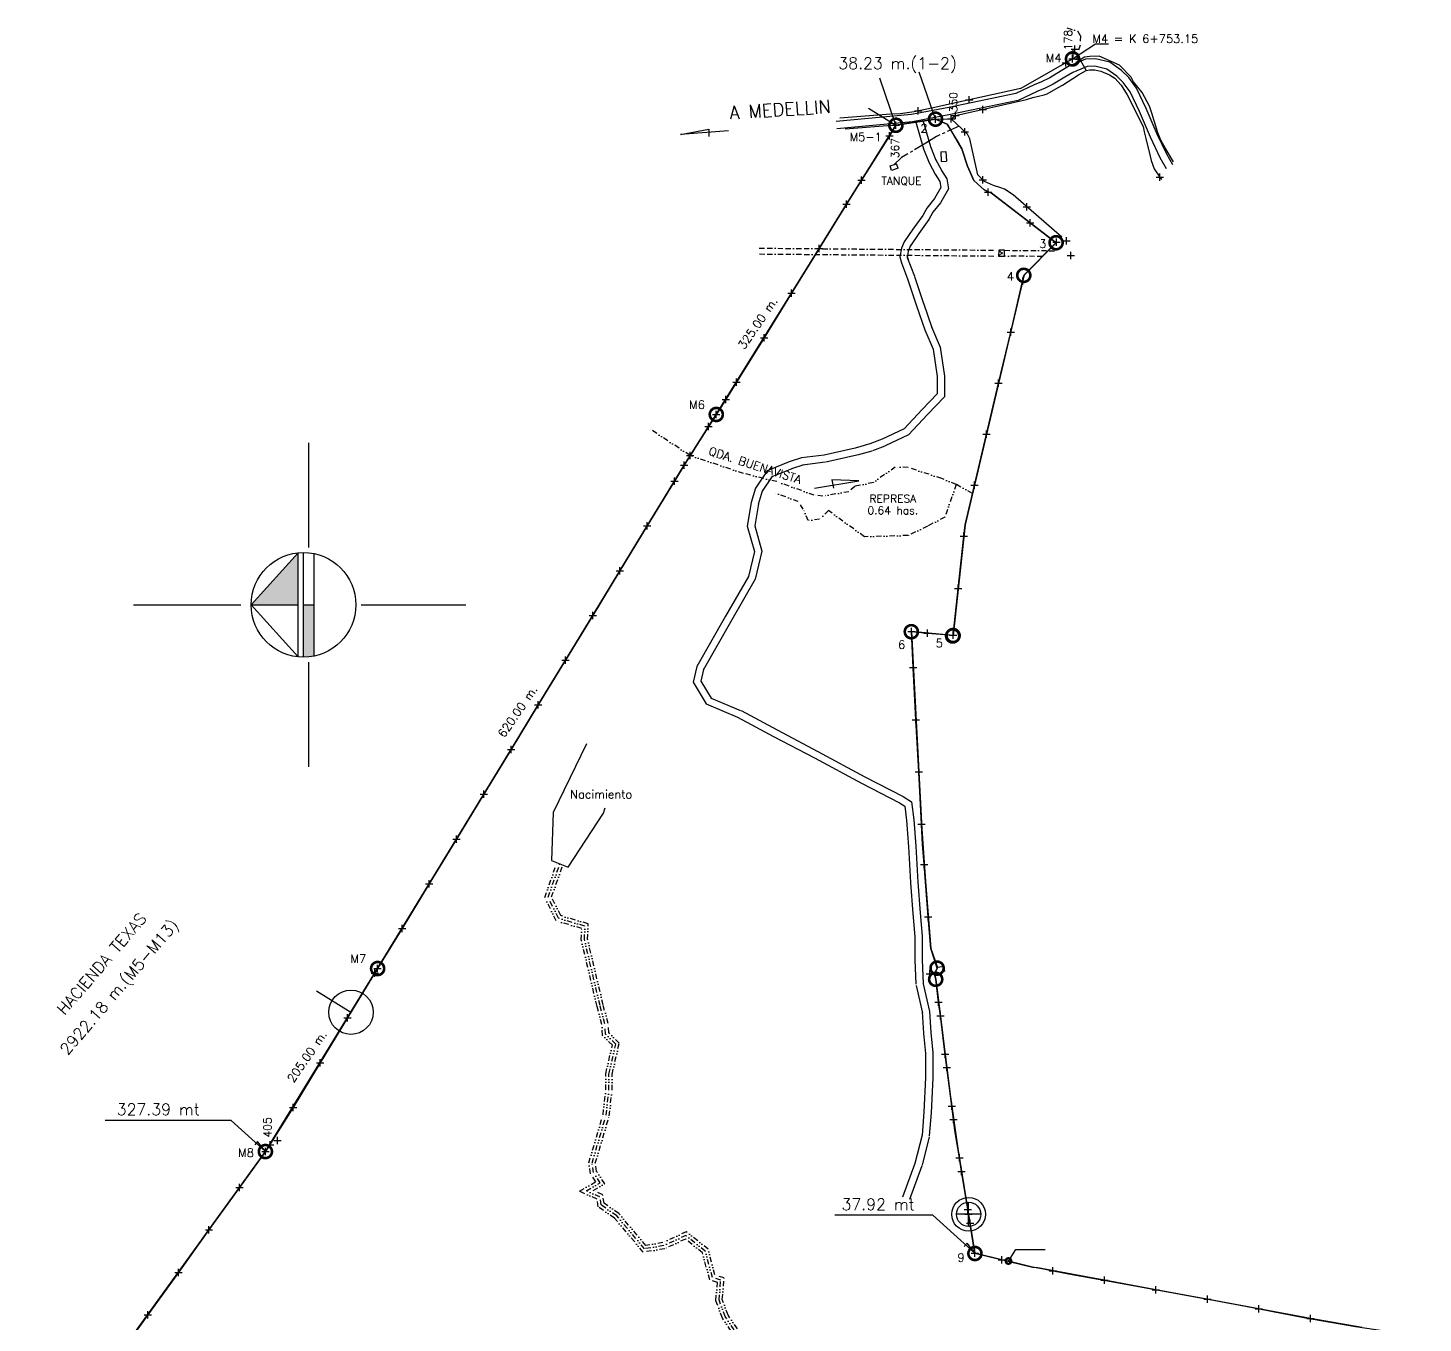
# Model space of a CAD drawing. Extents: x 0 to 28539, y 0 to 9112.
# Drawn here: x 15344 to 16677, y 6899 to 8136 of the extents above; entities that cross this region are included whole.
import ezdxf
from ezdxf.enums import TextEntityAlignment as Align

# ---------------------------------------------------------------- set-up
doc = ezdxf.new("R2010")
doc.units = 0
doc.header["$LTSCALE"] = 10
doc.header["$MEASUREMENT"] = 0
doc.header["$PDMODE"] = 2
doc.header["$PDSIZE"] = 3.5
for name, pattern in [('BORDER', [1.75, 0.5, -0.25, 0.5, -0.25, 0, -0.25]), ('CENTER', [2, 1.25, -0.25, 0.25, -0.25]), ('DIVIDE', [1.25, 0.5, -0.25, 0, -0.25, 0, -0.25])]:
    doc.linetypes.add(name, pattern=pattern)
for name, color, linetype in [('AREA', 2, 'CONTINUOUS'), ('CANO', 5, 'DIVIDE'), ('CERCO', 2, 'CONTINUOUS'), ('COORDENADAS', 1, 'CONTINUOUS'), ('ENERGIA', 1, 'BORDER'), ('HOJA', 8, 'CONTINUOUS'), ('LIMITE', 6, 'CONTINUOUS'), ('MOJON', 2, 'CONTINUOUS'), ('MURO', 3, 'CONTINUOUS'), ('PL', 3, 'CONTINUOUS'), ('PUA', 1, 'CONTINUOUS'), ('R', 1, 'CONTINUOUS'), ('R60', 2, 'CONTINUOUS'), ('R80', 2, 'CONTINUOUS'), ('SOLID', 253, 'CONTINUOUS'), ('TUBERIA', 6, 'CENTER'), ('VIA', 4, 'CONTINUOUS')]:
    doc.layers.add(name, color=color, linetype=linetype)
doc.styles.add('SIMPLEX', font='simplex', dxfattribs={"height": 8})

msp = doc.modelspace()

# ---------------------------------------------------------------- hatches: boundary and pattern name
at = {"layer": 'SOLID'}
for points in [[(15602.672, 7634.797), (15568.533, 7597.055), (15602.672, 7597.055)], [(15602.672, 7597.055), (15568.533, 7597.055), (15557.672, 7585.048), (15602.672, 7585.048)], [(15617.672, 7585.048), (15607.672, 7585.048), (15607.672, 7535.048, 0.05038204), (15617.672, 7536.058)]]:
    msp.add_hatch(color=256, dxfattribs=at).paths.add_polyline_path(points)

# ---------------------------------------------------------------- linework, layer by layer
at = {"layer": 'AREA'}
for p in [(16342.443, 8111.52), (16344.195, 8115.694), (16341.89, 8106.252), (16173.256, 8042.891), (16211.035, 8048.731), (16226.059, 8049.028), (16230.137, 8052.11), (16425.218, 7993.253), (16126.225, 7967.655), (16010.826, 7781.042), (15976.788, 7727.596), (15971.151, 7718.312), (16188, 7559.685), (16203.534, 7558.142), (15575.795, 7069.395), (16248.745, 6966.017)]:
    msp.add_point(p, dxfattribs=at)
at = {"layer": 'AREA', "color": 2}
for p in [(16326.606, 7931.16), (16227.874, 7556.013)]:
    msp.add_point(p, dxfattribs=at)
at = {"layer": 'CANO'}
for points in [[(16336.609, 8135.859), (16346.783, 8132.967), (16349.347, 8128.149), (16349.206, 8119.246), (16346.292, 8110.464), (16345.157, 8102.671)], [(16246.426, 7691.37), (16230.935, 7699.993), (16216.961, 7705.722), (16184.852, 7716.211), (16172.694, 7716.591), (16151.782, 7702.003), (16133.985, 7698.074), (16128.4, 7693.088), (16103.61, 7688.877), (16095.235, 7689.782), (16059.49, 7702.681), (16027.679, 7710.536), (15976.788, 7727.596), (15936.993, 7753.927)], [(16230.935, 7699.993), (16219.931, 7668.668), (16203.438, 7660.234), (16184.841, 7651.24), (16143.22, 7650.095), (16108.881, 7674.991), (16100.375, 7666.698), (16089.569, 7665.504), (16084.783, 7676.508), (16080.031, 7683.687), (16057.006, 7692.1)], [(16015.774, 6891.98), (16007.559, 6904.08), (16001.352, 6921.015), (16002.826, 6938.169), (15995.515, 6940.588), (15988.633, 6966.396), (15972.268, 6979.516), (15952.528, 6970.345), (15932.023, 6967.059), (15904.608, 6999.551), (15889.089, 7010.321), (15887.911, 7017.657), (15871.199, 7025.182), (15886.722, 7034.323), (15881.63, 7041.943), (15880.066, 7052.337), (15893.601, 7098.274), (15896.225, 7121.958), (15896.184, 7137.4), (15902.504, 7164.775), (15893.149, 7173.967), (15892.517, 7184.432), (15887.875, 7201.7), (15872.843, 7265.138), (15873.265, 7276.082), (15848.984, 7283.302), (15837.945, 7305.735), (15849.611, 7338.765)], [(16018.816, 6892.84), (16010.248, 6905.46), (16004.398, 6921.422), (16006.017, 6940.273), (15997.996, 6942.927), (15991.278, 6968.121), (15972.692, 6983.021), (15951.642, 6973.242), (15933.222, 6970.29), (15906.644, 7001.79), (15891.848, 7012.058), (15890.617, 7019.729), (15877.715, 7025.538), (15890.981, 7033.35), (15884.497, 7043.053), (15883.131, 7052.127), (15896.553, 7097.681), (15899.225, 7121.797), (15899.185, 7137.062), (15905.805, 7165.738), (15896.074, 7175.299), (15895.493, 7184.917), (15890.784, 7202.436), (15875.856, 7265.431), (15876.352, 7278.294), (15851.096, 7285.804), (15841.194, 7305.927), (15852.439, 7337.766)], [(16021.859, 6893.699), (16012.938, 6906.839), (16007.444, 6921.829), (16009.209, 6942.376), (16000.477, 6945.266), (15993.923, 6969.845), (15973.116, 6986.526), (15950.756, 6976.138), (15934.422, 6973.52), (15908.681, 7004.028), (15894.608, 7013.794), (15893.323, 7021.8), (15884.232, 7025.894), (15895.24, 7032.376), (15887.364, 7044.162), (15886.197, 7051.916), (15899.506, 7097.087), (15902.226, 7121.635), (15902.186, 7136.724), (15909.106, 7166.7), (15898.999, 7176.63), (15898.469, 7185.401), (15893.693, 7203.171), (15878.87, 7265.725), (15879.44, 7280.505), (15853.209, 7288.305), (15844.444, 7306.118), (15855.268, 7336.767)]]:
    msp.add_lwpolyline(points, dxfattribs=at)
at = {"layer": 'CERCO'}
for p, q in [((16349.089, 8105.395), (16354.863, 8095.154)), ((16173.256, 8042.891), (16157.802, 8087.838)), ((16211.035, 8048.731), (16195.581, 8093.678)), ((16198.854, 8047.811), (16202.421, 8035.848)), ((16211.035, 8048.731), (16226.059, 8049.028)), ((16192.146, 8045.811), (16195.713, 8033.848)), ((16195.713, 8033.848), (16199.59, 8020.469)), ((16202.437, 8035.796), (16206.222, 8022.735)), ((16199.59, 8020.469), (16204.877, 8007.091)), ((16206.222, 8022.735), (16211.387, 8009.663)), ((16204.877, 8007.091), (16210.869, 7996.177)), ((16211.013, 8010.459), (16217.005, 7999.545)), ((16210.869, 7996.177), (16215.098, 7989.135)), ((16216.869, 7999.781), (16221.746, 7991.662)), ((16216.156, 7983.502), (16210.164, 7972.94)), ((16215.098, 7989.135), (16216.156, 7983.502)), ((16223.508, 7982.276), (16215.969, 7968.986)), ((16221.746, 7991.662), (16223.508, 7982.276)), ((16210.164, 7972.94), (16202.762, 7963.786)), ((16215.969, 7968.986), (16208.595, 7959.867)), ((16198.885, 7956.745), (16189.369, 7943.719)), ((16204.801, 7952.977), (16195.095, 7939.69)), ((16202.762, 7963.786), (16198.885, 7956.745)), ((16208.595, 7959.867), (16204.801, 7952.977)), ((16189.369, 7943.719), (16181.262, 7931.748)), ((16195.095, 7939.69), (16187.058, 7927.823)), ((16181.262, 7931.748), (16178.443, 7925.411)), ((16187.658, 7928.903), (16184.838, 7922.566)), ((16178.443, 7925.411), (16177.033, 7917.314)), ((16177.033, 7917.314), (16178.443, 7911.681)), ((16183.824, 7919.013), (16185.233, 7913.38)), ((16185.339, 7924.21), (16184.021, 7916.642)), ((16184.021, 7916.642), (16190.973, 7898.815)), ((16178.443, 7911.681), (16184.451, 7896.272)), ((16184.451, 7896.272), (16193, 7870.651)), ((16191.091, 7898.488), (16199.641, 7872.867)), ((16199.621, 7872.924), (16207.513, 7849.931)), ((16193, 7870.651), (16200.892, 7847.658)), ((16200.892, 7847.658), (16208.785, 7829.264)), ((16207.325, 7850.418), (16215.573, 7831.195)), ((16208.785, 7829.264), (16212.731, 7802.986)), ((16215.573, 7831.195), (16219.731, 7803.509)), ((16212.731, 7802.986), (16212.731, 7786.563)), ((16219.731, 7803.509), (16219.731, 7783.752)), ((16212.731, 7786.563), (16198.262, 7771.453)), ((16219.731, 7783.752), (16203.318, 7766.612)), ((16198.262, 7771.453), (16181.162, 7753.059)), ((16203.389, 7766.687), (16185.363, 7747.296)), ((16181.162, 7753.059), (16160.117, 7743.204)), ((16160.117, 7743.204), (16148.279, 7738.606)), ((16185.363, 7747.296), (16163.085, 7736.865)), ((16104.873, 7728.095), (16083.17, 7725.467)), ((16134.468, 7734.664), (16104.873, 7728.095)), ((16135.985, 7727.831), (16106.39, 7721.261)), ((16148.279, 7738.606), (16134.468, 7734.664)), ((16150.2, 7731.875), (16136.389, 7727.933)), ((16162.652, 7736.679), (16150.814, 7732.081)), ((16071.332, 7721.525), (16050.286, 7712.985)), ((16073.964, 7715.039), (16054.881, 7707.295)), ((16083.17, 7725.467), (16071.332, 7721.525)), ((16085.381, 7718.825), (16073.543, 7714.884)), ((16105.714, 7721.146), (16084.011, 7718.518)), ((16050.286, 7712.985), (16039.106, 7696.562)), ((16054.881, 7707.295), (16045.526, 7693.554)), ((16039.106, 7696.562), (16035.16, 7682.766)), ((16045.526, 7693.554), (16041.89, 7680.841)), ((16035.16, 7682.766), (16031.244, 7660.203)), ((16042.057, 7681.569), (16038.415, 7660.586)), ((16031.244, 7660.203), (16038.133, 7636.118)), ((16038.415, 7660.586), (16045.368, 7636.28)), ((16038.133, 7636.118), (16032.392, 7612.034)), ((16045.368, 7636.28), (16038.965, 7609.42)), ((16032.392, 7612.034), (16010.577, 7574.186)), ((16038.965, 7609.42), (16016.642, 7570.691)), ((16010.577, 7574.186), (15983.022, 7526.017)), ((16016.653, 7570.711), (15989.098, 7522.541)), ((15983.022, 7526.017), (15979.577, 7511.108)), ((15989.842, 7524.442), (15987.042, 7512.32)), ((15979.577, 7511.108), (15992.207, 7490.464)), ((15987.042, 7512.32), (15997.004, 7496.036)), ((15992.207, 7490.464), (16022.059, 7477.848)), ((15997.004, 7496.036), (16024.784, 7484.296)), ((16022.059, 7477.848), (16056.504, 7459.498)), ((16025.35, 7484.026), (16059.795, 7465.676)), ((16059.776, 7465.686), (16098.813, 7445.042)), ((16056.504, 7459.498), (16095.541, 7438.854)), ((16095.541, 7438.854), (16140.319, 7414.769)), ((16098.857, 7445.019), (16143.635, 7420.934)), ((16143.532, 7420.988), (16180.154, 7402.069)), ((16140.319, 7414.769), (16176.702, 7395.973)), ((16199.873, 7100.731), (16198.182, 7078.776)), ((16206.852, 7100.194), (16205.161, 7078.239)), ((16198.182, 7078.776), (16191.419, 7051.755)), ((16204.972, 7077.077), (16198.21, 7050.055)), ((16191.419, 7051.755), (16179.584, 7019.667)), ((16197.987, 7049.333), (16186.152, 7017.245))]:
    msp.add_line(p, q, dxfattribs=at)
for points in [[(16292.145, 8077.906), (16341.89, 8106.252)], [(16341.89, 8106.252), (16349.089, 8105.395)], [(16438.167, 8008.139), (16430.297, 8021.396), (16426.392, 8027.888), (16423.215, 8035.555), (16417.645, 8054.541), (16415.244, 8061.084), (16408.527, 8074.232), (16400.267, 8084.501), (16397.762, 8088.769), (16386.887, 8100.395), (16367.486, 8108.847), (16358.504, 8108.703), (16353.358, 8108.076), (16349.089, 8105.395), (16345.157, 8102.671)], [(16331.709, 7936.054), (16285.223, 7976.468), (16276.871, 7982.014), (16273.416, 7983.056), (16266.542, 7985.512), (16257.812, 7989.313), (16251.622, 7995.459), (16243.71, 8030.02), (16241.546, 8034.335), (16226.059, 8049.028), (16230.137, 8052.11), (16298.026, 8067.563), (16304.017, 8069.523), (16314.738, 8071.882), (16317.574, 8072.96), (16328.17, 8079.121), (16332.258, 8081.247), (16347.559, 8090.92), (16354.863, 8095.154), (16358.5, 8095.841), (16363.089, 8095.743), (16368.91, 8094.675), (16377.185, 8091.183), (16382.173, 8087.769), (16388.468, 8081.214), (16393.931, 8071.902), (16409.367, 8041.815), (16410.429, 8036.489), (16411.981, 8030.195), (16415.956, 8013.435), (16416.942, 8009.402), (16419.965, 8001.302), (16425.218, 7993.253), (16426.761, 7991.235)], [(16292.145, 8077.906), (16282.304, 8075.741), (16215.95, 8061.072), (16213.438, 8060.646), (16190.652, 8055.718), (16177.251, 8053.924), (16168.162, 8053.384)], [(16168.162, 8053.384), (16119.589, 8049.731)], [(16211.035, 8048.731), (16173.256, 8042.891), (16126.225, 7967.655)], [(16236.314, 8020.356), (16233.293, 8026.168), (16222.175, 8044.085), (16211.035, 8048.731)], [(16173.256, 8042.891), (16124.683, 8039.238)], [(16326.261, 7930.709), (16264.163, 7978.275), (16261.318, 7979.206), (16257.37, 7981.418), (16247.577, 7990.137), (16241.465, 8003.794), (16236.314, 8020.356)], [(16126.225, 7967.655), (16010.826, 7781.042), (15976.788, 7727.596)], [(16227.846, 7555.727), (16188, 7559.685), (16198.545, 7358.733)], [(15877.87, 7452.372), (15846.025, 7386.764), (15844.337, 7341.054), (15852.439, 7337.766), (15860.337, 7334.541), (15894.127, 7386.221), (15895.695, 7391.122)], [(16198.676, 7356.236), (16206.641, 7256.827), (16212.702, 7238.262)], [(16220.121, 7234.831), (16219.25, 7239.755), (16212.809, 7238.92), (16209.88, 7232.191)], [(16248.745, 6966.017), (16303.75, 6952.824), (16308.846, 6952.447), (16316.97, 6950.504), (16337.897, 6946.408), (16378.77, 6939.038), (16478.129, 6920.774), (16512.009, 6914.507), (16564.282, 6904.366), (16612.221, 6895.959), (16676.617, 6886.631)]]:
    msp.add_lwpolyline(points, dxfattribs=at)
at = {"layer": 'CERCO', "color": 2}
msp.add_lwpolyline([(16326.606, 7931.16), (16295.754, 7900.027), (16239.377, 7661.556), (16227.843, 7555.727)], dxfattribs=at)
at = {"layer": 'COORDENADAS', "color": 4}
for p, q in [((15612.672, 7639.797), (15612.672, 7739.797)), ((15557.672, 7585.048), (15602.672, 7634.797)), ((15602.672, 7535.298), (15602.672, 7634.797)), ((15607.672, 7535.048), (15607.672, 7635.048)), ((15617.672, 7536.058), (15617.672, 7634.038)), ((15445.172, 7585.048), (15547.672, 7585.048)), ((15602.672, 7535.298), (15557.672, 7585.048)), ((15557.672, 7585.048), (15602.672, 7585.048)), ((15607.672, 7585.048), (15617.672, 7585.048)), ((15662.672, 7585.048), (15762.672, 7585.048)), ((15612.672, 7430.298), (15612.672, 7530.298))]:
    msp.add_line(p, q, dxfattribs=at)
msp.add_circle((15607.672, 7585.048), 50, dxfattribs=at)
at = {"layer": 'ENERGIA'}
for p, q in [((16042.826, 7925.59), (16271.37, 7923.588)), ((16042.976, 7920.038), (16271.321, 7918.038)), ((16271.321, 7918.038), (16276.919, 7923.539)), ((16271.37, 7923.588), (16276.871, 7917.989)), ((16313.239, 7917.671), (16276.871, 7917.989)), ((16276.919, 7923.539), (16326.191, 7923.108))]:
    msp.add_line(p, q, dxfattribs=at)
at = {"layer": 'HOJA'}
msp.add_lwpolyline([(15353.94, 6761.996), (15571.239, 7063.063), (15678.409, 7237.819), (15773.473, 7393.853), (15861.898, 7538.989), (15971.151, 7718.312), (16001.767, 7766.817), (16173.256, 8042.891), (16211.035, 8048.731), (16222.175, 8044.085), (16236.314, 8020.356), (16241.465, 8003.794), (16247.577, 7990.137), (16257.37, 7981.418), (16261.318, 7979.206), (16264.163, 7978.275), (16301.525, 7949.657), (16326.203, 7930.753), (16295.754, 7900.027), (16239.377, 7661.556), (16227.874, 7556.013), (16227.846, 7555.727), (16188, 7559.685), (16197.663, 7375.548), (16201.517, 7320.778), (16206.641, 7256.827), (16212.809, 7238.92), (16210.022, 7232.516), (16211.227, 7227.554), (16225.206, 7117.528), (16232.372, 7065.937), (16242.658, 7003.164), (16248.648, 6966.138), (16299.259, 6953.947), (16303.75, 6952.824), (16308.846, 6952.447), (16505.302, 6915.747), (16544.467, 6908.254), (16581.511, 6901.391), (16588.252, 6900.162), (16618.295, 6895.079)], dxfattribs=at)
at = {"layer": 'LIMITE'}
msp.add_line((16146.976, 8059.319), (16173.256, 8042.891), dxfattribs=at)
msp.add_lwpolyline([(15440.61, 6881.505), (15458.989, 6907.048), (15488.19, 6947.635), (15517.392, 6988.222), (15546.594, 7028.808), (15571.239, 7063.063), (15597.633, 7105.237), (15623.647, 7147.937), (15649.662, 7190.636), (15678.409, 7237.819), (15701.692, 7276.035), (15727.707, 7318.734), (15753.721, 7361.433), (15779.736, 7404.133), (15805.751, 7446.832), (15831.766, 7489.531), (15857.78, 7532.231), (15883.795, 7574.93), (15909.81, 7617.629), (15935.825, 7660.328), (15961.84, 7703.028), (15971.151, 7718.312), (15977.14, 7727.363), (15994.395, 7755.241), (16001.767, 7766.817), (16010.826, 7781.042), (16021.036, 7797.551), (16047.333, 7840.077), (16073.63, 7882.603), (16099.928, 7925.129), (16126.225, 7967.655), (16140.513, 7990.51), (16167.016, 8032.908), (16173.256, 8042.891)], dxfattribs=at)
at = {"layer": 'LIMITE', "const_width": 2.25}
msp.add_lwpolyline([(16280.741, 6955.952, 1), (16280.741, 6961.202, 1)], format="xyb", close=True, dxfattribs=at)
at = {"layer": 'MOJON'}
for p, q in [((16176.702, 7395.973), (16181.685, 7392.891)), ((16180.154, 7402.069), (16188.242, 7397.067)), ((16188.242, 7397.067), (16190.267, 7379.875)), ((16181.685, 7392.891), (16183.315, 7379.056)), ((16183.289, 7379.316), (16185.314, 7354.034)), ((16190.267, 7379.875), (16192.291, 7354.593)), ((16185.304, 7354.181), (16187.328, 7319.798)), ((16192.291, 7354.593), (16194.316, 7320.209)), ((16187.333, 7319.727), (16189.358, 7290.4)), ((16194.316, 7320.209), (16196.341, 7290.882)), ((16189.37, 7290.248), (16191.395, 7268)), ((16196.341, 7290.882), (16198.366, 7268.634)), ((16191.366, 7268.634), (16191.366, 7246.386)), ((16198.366, 7268.634), (16198.366, 7246.386)), ((16191.372, 7246.082), (16192.385, 7222.822)), ((16198.366, 7246.386), (16199.378, 7223.127)), ((16192.558, 7221.551), (16198.632, 7195.258)), ((16199.378, 7223.127), (16205.453, 7196.833)), ((16198.461, 7196.483), (16199.474, 7176.258)), ((16205.453, 7196.833), (16206.465, 7176.608)), ((16199.504, 7175.874), (16201.528, 7156.66)), ((16206.465, 7176.608), (16208.49, 7157.394)), ((16201.49, 7157.394), (16201.49, 7133.123)), ((16208.49, 7157.394), (16208.49, 7133.123)), ((16201.482, 7133.693), (16199.86, 7100.536)), ((16208.473, 7133.351), (16206.852, 7100.194))]:
    msp.add_line(p, q, dxfattribs=at)
at = {"layer": 'MOJON', "const_width": 2.5}
for points in [[(16341.89, 8100.002, 1), (16341.89, 8112.502, 1)], [(16173.256, 8036.641, 1), (16173.256, 8049.141, 1)], [(16211.035, 8042.481, 1), (16211.035, 8054.981, 1)], [(16326.203, 7924.503, 1), (16326.203, 7937.003, 1)], [(16295.351, 7893.37, 1), (16295.351, 7905.87, 1)], [(16001.767, 7760.567, 1), (16001.767, 7773.067, 1)], [(16187.969, 7553.149, 1), (16187.969, 7565.649, 1)], [(16227.44, 7549.071, 1), (16227.44, 7561.571, 1)], [(16227.843, 7549.477, 1), (16227.843, 7561.977, 1)], [(15678.409, 7231.569, 1), (15678.409, 7244.069, 1)], [(16211.227, 7221.304, 1), (16211.227, 7233.804, 1)], [(16212.594, 7231.963, 1), (16212.594, 7244.463, 1)], [(15571.239, 7056.813, 1), (15571.239, 7069.313, 1)], [(16248.714, 6959.481, 1), (16248.714, 6971.981, 1)]]:
    msp.add_lwpolyline(points, format="xyb", close=True, dxfattribs=at)
at = {"layer": 'MOJON'}
for p in [(16001.767, 7766.817), (15678.409, 7237.819), (15571.239, 7063.063)]:
    msp.add_point(p, dxfattribs=at)
at = {"layer": 'MURO', "color": 3}
for p, q in [((16215.999, 8017.61), (16220.864, 8018.017)), ((16215.999, 8017.61), (16216.608, 8008.288)), ((16216.608, 8008.288), (16221.473, 8008.695)), ((16220.864, 8018.017), (16221.473, 8008.695)), ((16167.778, 8004.04), (16173.895, 8006.084)), ((16169.19, 7999.814), (16167.778, 8004.04)), ((16175.307, 8001.858), (16169.19, 7999.814)), ((16175.307, 8001.858), (16173.895, 8006.084))]:
    msp.add_line(p, q, dxfattribs=at)
at = {"layer": 'MURO'}
msp.add_line((15620.157, 7216.562), (15652.963, 7196.054), dxfattribs=at)
for points in [[(15652.963, 7196.054), (15678.409, 7237.819), (15701.692, 7276.035), (15727.707, 7318.734), (15753.721, 7361.433), (15779.736, 7404.133), (15805.751, 7446.832), (15831.766, 7489.531), (15857.78, 7532.231), (15883.795, 7574.93), (15909.81, 7617.629), (15935.825, 7660.328), (15961.84, 7703.028), (15971.151, 7718.312), (15977.14, 7727.363), (15994.395, 7755.241), (16001.767, 7766.817), (16010.826, 7781.042), (16021.036, 7797.551), (16047.333, 7840.077), (16073.63, 7882.603), (16099.904, 7925.09), (16126.225, 7967.655), (16140.513, 7990.51), (16167.016, 8032.908), (16173.256, 8042.891)], [(15652.963, 7196.054), (15623.647, 7147.937), (15597.633, 7105.237), (15571.239, 7063.063), (15546.594, 7028.808), (15517.392, 6988.222), (15488.19, 6947.635), (15458.989, 6907.048), (15440.61, 6881.505), (15411.256, 6841.028), (15379.712, 6797.532), (15353.94, 6761.996), (15317.931, 6727.307), (15281.922, 6692.618), (15245.912, 6657.929), (15209.903, 6623.24), (15173.893, 6588.551), (15137.884, 6553.862), (15113.736, 6530.295), (15102.566, 6518.488), (15068.204, 6482.167), (15033.842, 6445.845), (15022.546, 6433.905)]]:
    msp.add_lwpolyline(points, dxfattribs=at)
at = {"layer": 'MURO', "color": 3}
msp.add_lwpolyline([(16276.871, 7917.989), (16276.919, 7923.539), (16271.37, 7923.588), (16271.321, 7918.038)], close=True, dxfattribs=at)
at = {"layer": 'MURO'}
msp.add_circle((15652.963, 7196.054), 21.164, dxfattribs=at)
at = {"layer": 'PL'}
for p, q in [((16242.658, 6991.602), (16242.658, 7014.727)), ((16254.221, 7003.164), (16231.096, 7003.164))]:
    msp.add_line(p, q, dxfattribs=at)
for points in [[(16618.295, 6895.079), (16569.017, 6903.535), (16519.917, 6912.973), (16470.23, 6922.206), (16421.586, 6931.167), (16372.406, 6940.185), (16323.241, 6949.276), (16303.75, 6952.824), (16280.741, 6958.577), (16274.434, 6959.855), (16248.745, 6966.017), (16244.023, 6994.834), (16241.907, 7007.753), (16235.938, 7044.176), (16233.821, 7057.094), (16229.553, 7083.143), (16228.234, 7093.573), (16226.592, 7106.561), (16221.963, 7143.178), (16220.406, 7155.491), (16215.691, 7192.783), (16214.049, 7205.771), (16211.227, 7227.554), (16210.022, 7232.516), (16212.594, 7238.213), (16206.641, 7256.827), (16204.208, 7287.2), (16200.214, 7337.04), (16198.676, 7356.236), (16197.663, 7375.548), (16195.043, 7425.479), (16192.423, 7475.41), (16189.802, 7525.342), (16188, 7559.685), (16203.534, 7558.142), (16227.874, 7556.013), (16232.755, 7600.79), (16238.172, 7650.496), (16239.377, 7661.556), (16248.321, 7699.388), (16259.825, 7748.046), (16271.328, 7796.705), (16282.831, 7845.364), (16295.351, 7899.62), (16326.203, 7930.753), (16301.525, 7949.657), (16264.163, 7978.275), (16261.371, 7979.188), (16257.37, 7981.418), (16247.577, 7990.137), (16241.465, 8003.794), (16236.314, 8020.356), (16225.677, 8038.442), (16222.175, 8044.085), (16211.035, 8048.731)], [(16173.256, 8042.891), (16167.016, 8032.908), (16140.513, 7990.51), (16126.225, 7967.655), (16099.928, 7925.129), (16073.63, 7882.603), (16047.333, 7840.077), (16021.036, 7797.551), (16010.826, 7781.042), (16001.767, 7766.817), (15994.395, 7755.241), (15976.788, 7727.596), (15971.151, 7718.312), (15961.84, 7703.028), (15935.825, 7660.328), (15909.81, 7617.629), (15883.795, 7574.93), (15857.78, 7532.231), (15831.766, 7489.531), (15805.751, 7446.832), (15779.736, 7404.133), (15753.721, 7361.433), (15727.707, 7318.734), (15701.692, 7276.035), (15678.409, 7237.819), (15649.662, 7190.636), (15623.647, 7147.937), (15597.633, 7105.237), (15571.239, 7063.063), (15546.594, 7028.808), (15517.392, 6988.222), (15488.19, 6947.635), (15458.989, 6907.048), (15440.61, 6881.505)], [(16248.714, 6965.731), (16242.658, 7003.164)]]:
    msp.add_lwpolyline(points, dxfattribs=at)
for radius in [16.135, 11.562]:
    msp.add_circle((16242.658, 7003.164), radius, dxfattribs=at)
msp.add_point((16242.658, 7003.164), dxfattribs=at)
at = {"layer": 'PUA'}
for p in [(16335.587, 8102.66), (16194.457, 8056.541), (16243.322, 8067.123), (16256.29, 8058.062), (16167.016, 8032.908), (16239.166, 8036.593), (16140.513, 7990.51), (16256.19, 7990.923), (16261.371, 7979.188), (16298.248, 7965.144), (16301.525, 7949.657), (16099.928, 7925.129), (16336.21, 7932.62), (16340.422, 7918.476), (16294.335, 7894.023), (16073.63, 7882.603), (16282.831, 7845.364), (16047.333, 7840.077), (16021.036, 7797.551), (16271.328, 7796.705), (15994.395, 7755.241), (16259.825, 7748.046), (15961.84, 7703.028), (16248.321, 7699.388), (15935.825, 7660.328), (16238.172, 7650.496), (15909.81, 7617.629), (16232.755, 7600.79), (15883.795, 7574.93), (15857.78, 7532.231), (16189.802, 7525.342), (15831.766, 7489.531), (16192.423, 7475.41), (15805.751, 7446.832), (16195.043, 7425.479), (15779.736, 7404.133), (16197.663, 7375.548), (15753.721, 7361.433), (16200.214, 7337.04), (15727.707, 7318.734), (16204.208, 7287.2), (15701.692, 7276.035), (15675.677, 7233.335), (16205.498, 7232.782), (16214.049, 7205.771), (15649.662, 7190.636), (16215.691, 7192.783), (16220.32, 7156.166), (15623.647, 7147.937), (16221.963, 7143.178), (15597.633, 7105.237), (16226.592, 7106.561), (16228.234, 7093.573), (15582.651, 7073.574), (16233.821, 7057.094), (16235.938, 7044.176), (15546.594, 7028.808), (16241.907, 7007.753), (16244.023, 6994.834), (15517.392, 6988.222), (16274.434, 6959.855), (15488.19, 6947.635), (16323.241, 6949.276), (16372.406, 6940.185), (16421.586, 6931.167), (16470.762, 6922.128), (16519.917, 6912.973), (15458.989, 6907.048), (16569.017, 6903.535)]:
    msp.add_point(p, dxfattribs=at)
at = {"layer": 'R'}
for p, q in [((15538.674, 7092.672), (15418.201, 7092.672)), ((15571.239, 7063.063), (15538.674, 7092.672)), ((15563.634, 7072.596), (15561.073, 7069.572)), ((15571.239, 7063.063), (15563.634, 7072.596)), ((16208.623, 7002.497), (16114.8, 7002.497)), ((16248.745, 6966.017), (16208.623, 7002.497)), ((16241.14, 6975.55), (16238.579, 6972.526)), ((16248.745, 6966.017), (16241.14, 6975.55))]:
    msp.add_line(p, q, dxfattribs=at)
at = {"layer": 'R60', "color": 1}
for points in [[(16341.89, 8106.252), (16363.73, 8120.66), (16376.13, 8120.66)], [(16280.741, 6958.577), (16287.75, 6969.528), (16315.91, 6969.528)]]:
    msp.add_lwpolyline(points, dxfattribs=at)
at = {"layer": 'R60'}
for points in [[(16013.393, 8037.654), (15967.536, 8034.085), (15994.541, 8039.183), (15994.541, 8032.045)], [(16095.646, 7696.41), (16137.982, 7703.471), (16112.11, 7704.256), (16113.678, 7696.41)]]:
    msp.add_lwpolyline(points, dxfattribs=at)
at = {"layer": 'TUBERIA', "color": 5}
msp.add_lwpolyline([(16233.505, 8041.963), (16212.044, 8032.31), (16201.881, 8025.849), (16178.68, 8012.054), (16171.313, 8005.187)], dxfattribs=at)
at = {"layer": 'VIA'}
for points in [[(16437.601, 8005.087), (16431.824, 8015.195), (16422.582, 8034.481), (16412.147, 8058.9), (16402.818, 8078.353), (16395.599, 8088.47), (16388.538, 8095.307), (16377.433, 8103.005), (16363.75, 8106.378), (16354.278, 8105.966), (16347.047, 8102.811), (16339.079, 8099.62), (16331.056, 8094.749), (16320.082, 8088.195), (16312.408, 8084.489), (16305.24, 8081.473)], [(16431.647, 8001.398), (16425.621, 8011.941), (16416.205, 8031.591), (16405.77, 8056.009), (16396.768, 8074.78), (16390.272, 8083.884), (16384.08, 8089.88), (16374.505, 8096.517), (16363.051, 8099.341), (16355.884, 8099.029), (16349.749, 8096.352), (16342.218, 8093.336), (16334.667, 8088.752), (16323.405, 8082.026), (16315.29, 8078.107), (16307.955, 8075.02)], [(16305.24, 8081.473), (16287.829, 8073.359), (16223.94, 8059.899), (16188.072, 8053.169), (16116.337, 8046.44)], [(16308.197, 8075.128), (16290.058, 8066.674), (16225.307, 8053.033), (16189.047, 8046.23), (16116.991, 8039.47)]]:
    msp.add_lwpolyline(points, dxfattribs=at)

# ---------------------------------------------------------------- texts
at = {"layer": 'AREA', "style": 'SIMPLEX'}
for s, p in [('178', (16341.394, 8114.69)), ('350', (16231.9, 8055.218)), ('367', (16176.238, 8011.435)), ('405', (15576.981, 7076.515))]:
    msp.add_text(s, height=7.5, rotation=90, dxfattribs=at).set_placement(p)
at = {"layer": 'PL', "style": 'SIMPLEX'}
for s, p in [('327.39 mt', (15468.887, 7097.827)), ('37.92 mt', (16156.205, 7007.217))]:
    msp.add_text(s, height=11, dxfattribs=at).set_placement(p, align=Align.CENTER)
at = {"layer": 'R60', "style": 'SIMPLEX'}
for s, height, p in [('M4 = K 6+753.15', 8, (16411.355, 8121.563)), ('M4', 8, (16323.854, 8103.238)), ('M5-1', 8, (16144.449, 8027.766)), ('2', 8, (16200.051, 8036.04)), ('TANQUE', 7.504, (16178.621, 7986.08)), ('3', 8, (16313.507, 7925.776)), ('4', 8, (16282.655, 7894.643)), ('M6', 8, (15983.27, 7772.135)), ('REPRESA', 7.504, (16170.355, 7682.702)), ('0.64 has.', 7.504, (16170.355, 7671.415)), ('6', 8, (16178.775, 7543.072)), ('5', 8, (16214.743, 7544.526)), ('Nacimiento', 8, (15891.918, 7400.201)), ('M7', 8, (15659.911, 7243.137)), ('M8', 8, (15552.742, 7058.01)), ('9', 8, (16235.544, 6957.801))]:
    msp.add_text(s, height=height, dxfattribs=at).set_placement(p, align=Align.CENTER)
for s, height, rotation, p in [('A MEDELLIN', 12.48, 3.643033, (16062.962, 8051.697)), ('325.00 m.', 8, 55.41691, (16044.594, 7851.727)), ('QDA. BUENAVISTA', 8, 342.217437, (16037.584, 7714.437)), ('620.00 m.', 8, 55.41691, (15815.348, 7481.002)), ('205.00 m.', 8, 55.41691, (15614.238, 7151.69))]:
    msp.add_text(s, height=height, rotation=rotation, dxfattribs=at).set_placement(p, align=Align.CENTER)
at = {"layer": 'R80', "style": 'SIMPLEX'}
msp.add_text('38.23 m.(1-2)', height=11, dxfattribs=at).set_placement((16174.833, 8096.565), align=Align.CENTER)
for s, p in [('HACIENDA TEXAS', (15419.054, 7238.789)), ('2922.18 m.(M5-M13)', (15435.705, 7216.573))]:
    msp.add_text(s, height=11, rotation=49.379603, dxfattribs=at).set_placement(p, align=Align.CENTER)

doc.saveas('drawing.dxf')
